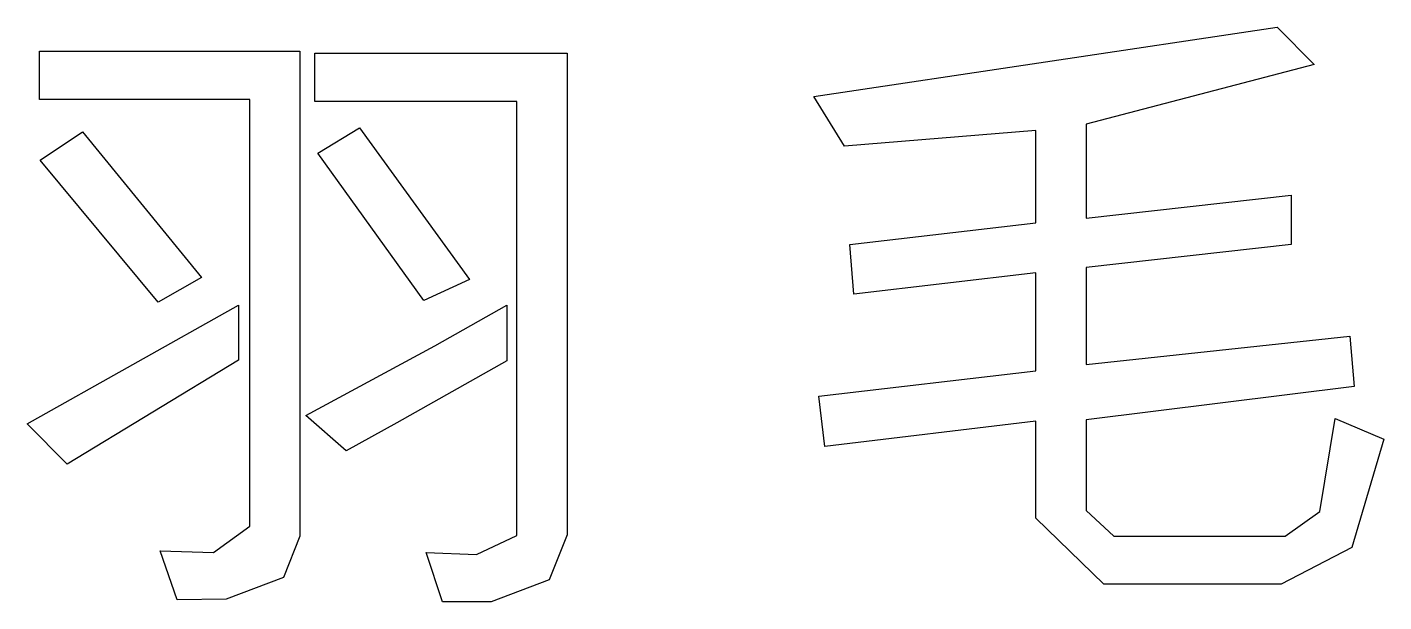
# Model space of a CAD drawing. Header units: millimetres. Extents: x 267.23 to 272.73, y -141.35 to -139.02.
import ezdxf

# ---------------------------------------------------------------- set-up
doc = ezdxf.new("R2010")
doc.units = ezdxf.units.MM
doc.layers.get('0').update_dxf_attribs({"linetype": 'CONTINUOUS'})

msp = doc.modelspace()

# ---------------------------------------------------------------- linework, layer by layer
for p, q in [((272.2944, -139.0248), (272.4431, -139.1761)), ((267.2779, -139.3183), (267.2779, -139.1226)), ((267.2779, -139.1226), (268.3333, -139.1226)), ((268.3333, -139.1226), (268.3333, -141.0873)), ((268.3947, -139.3261), (268.3947, -139.1304)), ((268.3947, -139.1304), (269.4161, -139.1304)), ((269.4161, -139.1304), (269.4161, -141.0821)), ((270.541, -139.5075), (270.4158, -139.3052)), ((268.1311, -139.3183), (267.2779, -139.3183)), ((268.1311, -141.0468), (268.1311, -139.3183)), ((269.2126, -139.3261), (268.3947, -139.3261)), ((269.2126, -141.0847), (269.2126, -139.3261)), ((271.5195, -139.4174), (271.5195, -139.7984)), ((267.2806, -139.5635), (267.4528, -139.4487)), ((268.4064, -139.5348), (268.5747, -139.4331)), ((271.3159, -139.8179), (271.3159, -139.4435)), ((271.5195, -139.7984), (272.3505, -139.7057)), ((272.3505, -139.7057), (272.3505, -139.9053)), ((270.5619, -139.9053), (271.3159, -139.8179)), ((270.5789, -140.1062), (270.5619, -139.9053)), ((272.3505, -139.9053), (271.5195, -139.9993)), ((271.3159, -140.0201), (270.5789, -140.1062)), ((271.3159, -140.4167), (271.3159, -140.0201)), ((271.5195, -139.9993), (271.5195, -140.392)), ((267.9354, -140.0397), (267.7593, -140.1389)), ((268.0855, -140.1519), (268.0855, -140.3737)), ((269.1722, -140.1519), (269.1722, -140.3763)), ((271.5195, -140.392), (272.5879, -140.2771)), ((272.5879, -140.2771), (272.6062, -140.4807)), ((268.0855, -140.3737), (267.3901, -140.7951)), ((270.4367, -140.5198), (271.3159, -140.4167)), ((270.4614, -140.7233), (270.4367, -140.5198)), ((272.6062, -140.4807), (271.5195, -140.6163)), ((267.3901, -140.7951), (267.2284, -140.632)), ((268.5212, -140.7416), (268.3581, -140.5981)), ((271.3159, -140.6216), (270.4614, -140.7233)), ((271.3159, -141.0142), (271.3159, -140.6216)), ((271.5195, -140.6163), (271.5195, -140.9829)), ((272.5292, -140.6111), (272.7262, -140.6946)), ((271.6316, -141.0873), (272.3257, -141.0873)), ((267.8363, -141.3456), (267.7672, -141.146)), ((267.7672, -141.146), (267.9837, -141.1538)), ((268.9113, -141.3534), (268.8447, -141.1538)), ((268.8447, -141.1538), (269.0495, -141.1616)), ((272.31, -141.2817), (271.5912, -141.2817)), ((268.0346, -141.343), (267.8363, -141.3456)), ((269.1083, -141.3534), (268.9113, -141.3534))]:
    msp.add_line(p, q)
for points in [[(270.4158, -139.3052), (272.2944, -139.0248)], [(272.4431, -139.1761), (271.5195, -139.4174)], [(267.4528, -139.4487), (267.9354, -140.0397)], [(268.5747, -139.4331), (269.0208, -140.0475)], [(271.3159, -139.4435), (270.541, -139.5075)], [(267.7593, -140.1389), (267.2806, -139.5635)], [(268.8356, -140.1323), (268.4064, -139.5348)], [(269.0208, -140.0475), (268.8356, -140.1323)], [(267.2284, -140.632), (268.0855, -140.1519)], [(268.3581, -140.5981), (268.88, -140.3163), (269.1722, -140.1519)], [(269.1722, -140.3763), (268.727, -140.6281), (268.5212, -140.7416)], [(272.4666, -140.9868), (272.5292, -140.6111)], [(272.7262, -140.6946), (272.5957, -141.1329)], [(271.5912, -141.2817), (271.3159, -141.0142)], [(271.5195, -140.9829), (271.6316, -141.0873)], [(272.3257, -141.0873), (272.4666, -140.9868)], [(267.9837, -141.1538), (268.1311, -141.0468)], [(268.3333, -141.0873), (268.2668, -141.2543)], [(269.0495, -141.1616), (269.2126, -141.0847)], [(269.4161, -141.0821), (269.3444, -141.2647)], [(272.5957, -141.1329), (272.31, -141.2817)], [(268.2668, -141.2543), (268.0346, -141.343)], [(269.3444, -141.2647), (269.1083, -141.3534)]]:
    msp.add_lwpolyline(points)

doc.saveas('drawing.dxf')
